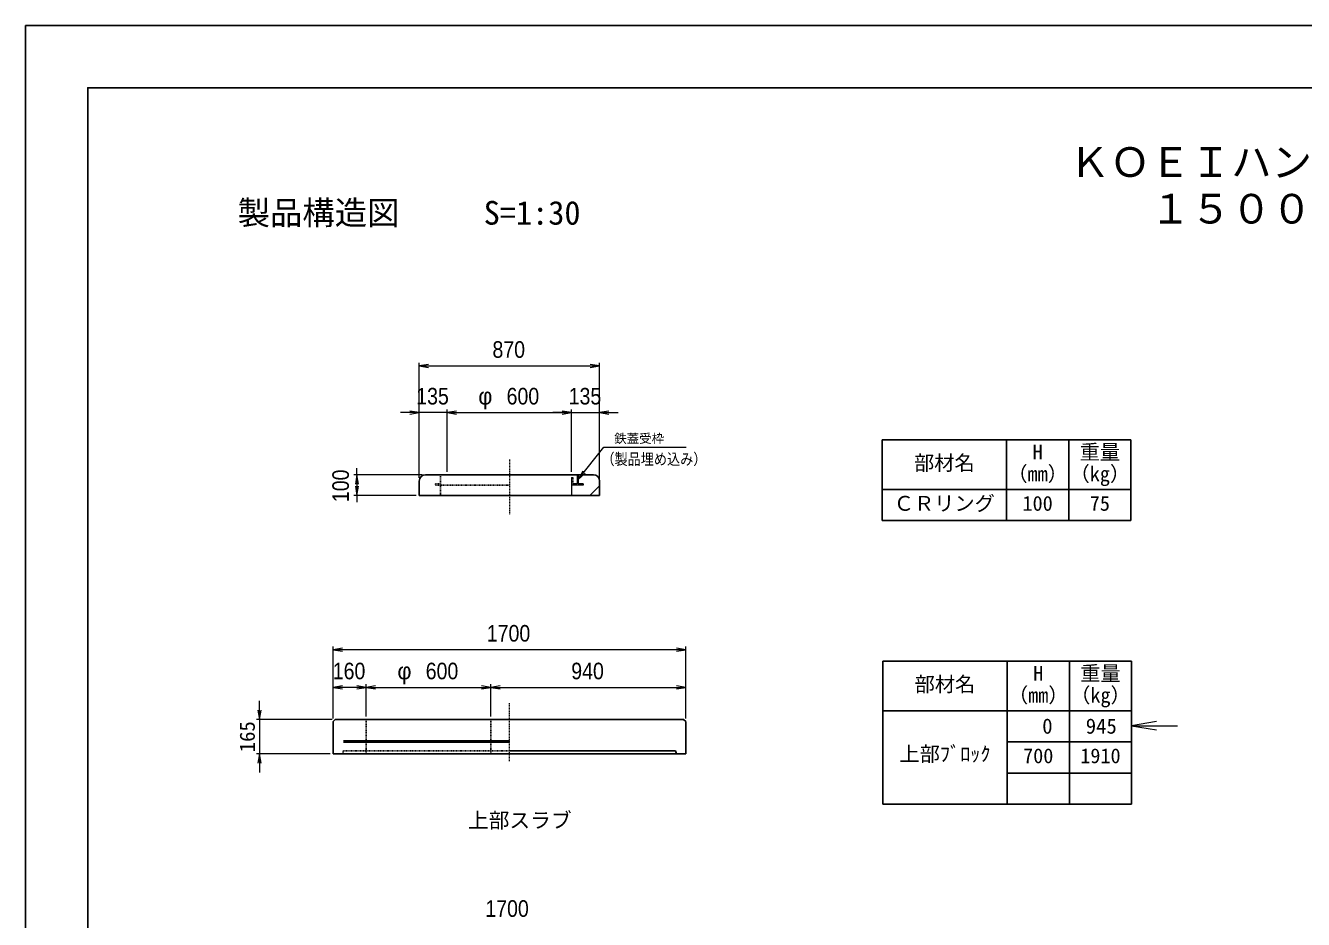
# Model space of a CAD drawing. Units: millimetres, scale not verified. Extents: x -210 to 210, y -148 to 148.
# Drawn here: x -210 to -4.6, y 4.8 to 148.5 of the extents above; entities that cross this region are included whole.
import ezdxf
from ezdxf.enums import TextEntityAlignment as Align

# ---------------------------------------------------------------- set-up
doc = ezdxf.new("R2010")
doc.units = ezdxf.units.MM
doc.linetypes.add('USER1', pattern=[12.95, 6.35, -3.175, 0.25, -3.175])
doc.linetypes.add('USER2', pattern=[4.7625, 3.175, -1.5875])
doc.layers.add('0-0', color=7, linetype='Continuous')
for name, color, linetype, lineweight in [('0-1_0', 9, 'Continuous', 25), ('0-2_dims', 2, 'Continuous', 13), ('0-3_pen1実線', 4, 'Continuous', 13), ('0-4_pen2実線', 3, 'Continuous', 13), ('0-5_pen3実線', 7, 'Continuous', 25), ('0-6_pen4実線', 6, 'Continuous', 25), ('0-7_pen1一点', 4, 'USER1', 13), ('0-8_pen2破線', 3, 'USER2', 25), ('0-9_鉄筋１', 7, 'Continuous', 50)]:
    doc.layers.add(name, color=color, linetype=linetype, lineweight=lineweight)
doc.styles.add('ＭＳ ゴシック', font='')
doc.styles.add('ＭＳ Ｐゴシック', font='')
doc.styles.get('ＭＳ ゴシック').set_extended_font_data('MS Gothic')
doc.styles.get('ＭＳ Ｐゴシック').set_extended_font_data('MS PGothic')

# ---------------------------------------------------------------- blocks, each defined once
blk = doc.blocks.new('部分図 1')
at = {"layer": '0-1_0'}
blk.add_lwpolyline([(0, 0), (12600, 0), (12600, 8910), (0, 8910)], close=True, dxfattribs=at)
at = {"layer": '0-2_dims'}
for p, q in [((1898.03, 6729.23), (1898.03, 7284.18)), ((2768.03, 6744.23), (2768.03, 7284.18)), ((1898.03, 7269.18), (2768.03, 7269.18)), ((1898.03, 7044.18), (1808.03, 7044.18)), ((1898.03, 6729.23), (1898.03, 7059.18)), ((2033.03, 7044.18), (1898.03, 7044.18)), ((2033.03, 6759.23), (2033.03, 7059.18)), ((2033.03, 6759.23), (2033.03, 7059.18)), ((2033.03, 7044.18), (2633.03, 7044.18)), ((2033.03, 7044.18), (2123.03, 7044.18)), ((2633.03, 7044.18), (2543.03, 7044.18)), ((2633.03, 6759.23), (2633.03, 7059.18)), ((2633.03, 6759.23), (2633.03, 7059.18)), ((2633.03, 7044.18), (2768.03, 7044.18)), ((2768.03, 6729.23), (2768.03, 7059.18)), ((2768.03, 7044.18), (2858.03, 7044.18)), ((1913.03, 6744.23), (1583.09, 6744.23)), ((1598.09, 6744.23), (1598.09, 6776.05)), ((1598.09, 6744.23), (1598.09, 6644.23)), ((1883.03, 6644.23), (1583.09, 6644.23)), ((1598.09, 6644.23), (1598.09, 6612.41)), ((1483, 5569), (1483, 5916)), ((3183, 5569), (3183, 5916)), ((3183, 5901), (1483, 5901)), ((1483, 5569), (1483, 5734.26)), ((1643, 5579), (1643, 5734.26)), ((1643, 5579), (1643, 5734.26)), ((2243, 5579), (2243, 5734.26)), ((2243, 5579), (2243, 5734.26)), ((3183, 5569), (3183, 5734.26)), ((1483, 5719.26), (1481.18, 5719.26)), ((1643, 5719.26), (1483, 5719.26)), ((1643, 5719.26), (2243, 5719.26)), ((1643, 5719.26), (1644.82, 5719.26)), ((2243, 5719.26), (3183, 5719.26))]:
    blk.add_line(p, q, dxfattribs=at)
at = {"layer": '0-2_dims', "lineweight": 18}
for p, q in [((2834.05, 6877.58), (3185.52, 6877.58)), ((1128, 5564), (1128, 5654)), ((1478, 5564), (1113, 5564)), ((1128, 5564), (1128, 5399)), ((5333.03, 5534), (5554.96, 5534)), ((1468, 5399), (1113, 5399)), ((1128, 5399), (1128, 5309))]:
    blk.add_line(p, q, dxfattribs=at)
at = {"layer": '0-2_dims'}
for points in [[(1943.03, 7276.68), (1898.03, 7269.18), (1943.03, 7261.68)], [(2723.03, 7261.68), (2768.03, 7269.18), (2723.03, 7276.68)], [(1853.03, 7036.68), (1898.03, 7044.18), (1853.03, 7051.68)], [(2078.03, 7051.68), (2033.03, 7044.18), (2078.03, 7036.68)], [(2078.03, 7051.68), (2033.03, 7044.18), (2078.03, 7036.68)], [(2588.03, 7036.68), (2633.03, 7044.18), (2588.03, 7051.68)], [(2588.03, 7036.68), (2633.03, 7044.18), (2588.03, 7051.68)], [(2813.03, 7051.68), (2768.03, 7044.18), (2813.03, 7036.68)], [(2665.03, 6722.23), (2789.05, 6877.58), (2834.05, 6877.58)], [(1605.59, 6699.23), (1598.09, 6744.23), (1590.59, 6699.23)], [(2687.25, 6762.08), (2665.03, 6722.23), (2698.97, 6752.72)], [(1590.59, 6689.23), (1598.09, 6644.23), (1605.59, 6689.23)], [(1528, 5908.5), (1483, 5901), (1528, 5893.5)], [(3138, 5893.5), (3183, 5901), (3138, 5908.5)], [(1528, 5726.76), (1483, 5719.26), (1528, 5711.76)], [(1598, 5711.76), (1643, 5719.26), (1598, 5726.76)], [(1688, 5726.76), (1643, 5719.26), (1688, 5711.76)], [(2198, 5711.76), (2243, 5719.26), (2198, 5726.76)], [(2288, 5726.76), (2243, 5719.26), (2288, 5711.76)], [(3138, 5711.76), (3183, 5719.26), (3138, 5726.76)]]:
    blk.add_lwpolyline(points, dxfattribs=at)
at = {"layer": '0-2_dims', "lineweight": 18}
for points in [[(1120.5, 5609), (1128, 5564), (1135.5, 5609)], [(5453.03, 5554), (5333.03, 5534), (5453.03, 5514)], [(1135.5, 5354), (1128, 5399), (1120.5, 5354)]]:
    blk.add_lwpolyline(points, dxfattribs=at)
at = {"layer": '0-3_pen1実線'}
for p, q in [((2665.03, 6723.25), (2686.01, 6744.23)), ((2633.03, 6691.25), (2636.01, 6694.23)), ((2720.71, 6644.23), (2768.03, 6691.55))]:
    blk.add_line(p, q, dxfattribs=at)
at = {"layer": '0-4_pen2実線'}
for p, q in [((2633.03, 6731.73), (2639.03, 6731.73)), ((2633.03, 6731.73), (2633.03, 6694.23)), ((2659.03, 6744.23), (2659.03, 6700.23)), ((2665.03, 6744.23), (2665.03, 6700.23)), ((2633.03, 6694.23), (2633.03, 6644.23)), ((2689.03, 6694.23), (2633.03, 6694.23)), ((2659.03, 6700.23), (2639.03, 6700.23)), ((2689.03, 6700.23), (2665.03, 6700.23)), ((2689.03, 6700.23), (2689.03, 6694.23))]:
    blk.add_line(p, q, dxfattribs=at)
at = {"layer": '0-4_pen2実線', "linetype": 'USER2'}
blk.add_line((2639.03, 6731.73), (2639.03, 6700.23), dxfattribs=at)
at = {"layer": '0-5_pen3実線'}
for p, q in [((4730.03, 6913), (4730.03, 6523)), ((5030.03, 6913), (5030.03, 6523)), ((1928.03, 6744.23), (2738.03, 6744.23)), ((1898.03, 6714.23), (1898.03, 6644.23)), ((2768.03, 6714.23), (2768.03, 6644.23)), ((4130.03, 6673), (5330.03, 6673)), ((1898.03, 6644.23), (2768.03, 6644.23)), ((4733.03, 5846), (4733.03, 5156)), ((5033.03, 5846), (5033.03, 5156)), ((1493, 5564), (1483, 5554)), ((1483, 5554), (1483, 5399)), ((3173, 5564), (1493, 5564)), ((3173, 5564), (3183, 5554)), ((3183, 5399), (3183, 5554)), ((4133.03, 5606), (5333.03, 5606)), ((4733.03, 5456), (5333.03, 5456)), ((3183, 5399), (1483, 5399)), ((3133, 5414), (2333, 5414)), ((3138, 5399), (3133, 5414)), ((4733.03, 5306), (5333.03, 5306))]:
    blk.add_line(p, q, dxfattribs=at)
for centre, start, end in [((1928.03, 6714.23), 90, 180), ((2738.03, 6714.23), 0, 90)]:
    blk.add_arc(centre, 30, start, end, dxfattribs=at)
at = {"layer": '0-6_pen4実線'}
for p, q in [((4130.03, 6913), (5330.03, 6913)), ((4130.03, 6913), (4130.03, 6523)), ((5330.03, 6913), (5330.03, 6523)), ((4130.03, 6523), (5330.03, 6523)), ((4133.03, 5846), (5333.03, 5846)), ((4133.03, 5846), (4133.03, 5156)), ((5333.03, 5846), (5333.03, 5156)), ((4133.03, 5156), (5333.03, 5156))]:
    blk.add_line(p, q, dxfattribs=at)
blk.add_lwpolyline([(300, 300), (12300, 300), (12300, 8610), (300, 8610)], close=True, dxfattribs=at)
at = {"layer": '0-7_pen1一点'}
for p, q in [((2333.03, 6818.3), (2333.03, 6550.68)), ((2333, 5363), (2333, 5642.88))]:
    blk.add_line(p, q, dxfattribs=at)
at = {"layer": '0-8_pen2破線'}
for p, q in [((2001.03, 6744.23), (2001.03, 6644.23)), ((1977.03, 6700.23), (2001.03, 6700.23)), ((1977.03, 6700.23), (1977.03, 6694.23)), ((1977.03, 6694.23), (2333.03, 6694.23)), ((1643, 5399), (1643, 5564)), ((2243, 5399), (2243, 5564)), ((1528, 5399), (1533, 5414)), ((1533, 5414), (2333, 5414))]:
    blk.add_line(p, q, dxfattribs=at)
at = {"layer": '0-9_鉄筋１'}
blk.add_line((1533, 5458), (2333, 5458), dxfattribs=at)
at = {"layer": '0-2_dims', "color": 7, "style": 'ＭＳ Ｐゴシック'}
for s, height, width, p in [('870', 79.98, 0.9, (2251.21, 7284.18)), ('135', 79.98, 0.9, (1883.71, 7059.18)), ('600', 79.98, 0.9, (2319.4, 7059.18)), ('135', 79.98, 0.9, (2618.71, 7059.18)), ('（製品埋め込み）', 54.61, 0.85, (2776.56, 6776.03)), ('1700', 79.98, 0.9, (2223.91, 5916)), ('160', 79.98, 0.9, (1481.18, 5734.26)), ('600', 79.98, 0.9, (1929.36, 5734.26)), ('940', 79.98, 0.9, (2631.18, 5734.26)), ('1700', 79.98, 0.9, (2216.91, 4589))]:
    blk.add_text(s, height=height, dxfattribs=dict(at, width=width)).set_placement(p, align=Align.BOTTOM_LEFT)
for s, height, p in [('φ', 79.98, (2183.03, 7059.18)), ('鉄蓋受枠', 44.11, (2838.34, 6884.12)), ('φ', 79.98, (1793, 5734.26))]:
    blk.add_text(s, height=height, dxfattribs=at).set_placement(p, align=Align.BOTTOM_LEFT)
at = {"layer": '0-2_dims', "color": 7, "style": 'ＭＳ Ｐゴシック', "width": 0.9}
blk.add_text('100', height=79.98, rotation=90, dxfattribs=at).set_placement((1583.09, 6612.41), align=Align.BOTTOM_LEFT)
at = {"layer": '0-2_dims', "color": 7, "style": 'ＭＳ ゴシック'}
blk.add_text('165', height=73.31, rotation=90, dxfattribs=at).set_placement((1127.5, 5406.5), align=Align.BOTTOM_LEFT)
at = {"layer": '0-5_pen3実線', "style": 'ＭＳ ゴシック'}
for s, height, p in [('\u3000製品構造図\u3000', 114.4, (866.42, 7915.68)), ('S=1:30', 114.4, (2209.07, 7915.68)), ('部材名', 71.47, (4283.81, 6744.26)), ('H', 71.47, (4855.66, 6796.75)), ('重量', 71.47, (5082.55, 6796.76)), ('（mm）', 71.49, (4733.76, 6691.74)), ('（kg）', 71.49, (5033.76, 6691.74)), ('ＣＲリング', 71.46, (4186.34, 6549.26)), ('100', 71.47, (4806.92, 6549.26)), ('75', 71.44, (5131.31, 6549.27)), ('H', 71.47, (4858.66, 5729.75)), ('重量', 71.47, (5085.55, 5729.76)), ('部材名', 71.47, (4286.81, 5677.26)), ('（mm）', 71.49, (4736.76, 5624.74)), ('（kg）', 71.49, (5036.76, 5624.74)), ('0', 73.31, (4902.03, 5474)), ('945', 73.31, (5112.03, 5474)), ('上部ﾌﾞﾛｯｸ', 71.48, (4213.67, 5341.25)), ('700', 71.48, (4809.91, 5332.25)), ('1910', 71.45, (5085.57, 5332.27)), ('上部スラブ', 73.31, (2133, 5020))]:
    blk.add_text(s, height=height, dxfattribs=at).set_placement(p, align=Align.BOTTOM_LEFT)
at = {"layer": '0-6_pen4実線', "style": 'ＭＳ ゴシック'}
for s, p in [('\u3000ＫＯＥＩハンドホール構造図\u3000', (4837.55, 8137.5)), ('１５００型シリーズ', (5422.51, 7912.5))]:
    blk.add_text(s, height=143, dxfattribs=at).set_placement(p, align=Align.BOTTOM_LEFT)

msp = doc.modelspace()

# ---------------------------------------------------------------- block references
at = {"layer": '0-0', "xscale": 0.0333333, "yscale": 0.0333333}
msp.add_blockref('部分図 1', (-210, -148.5), dxfattribs=at)

doc.saveas('drawing.dxf')
